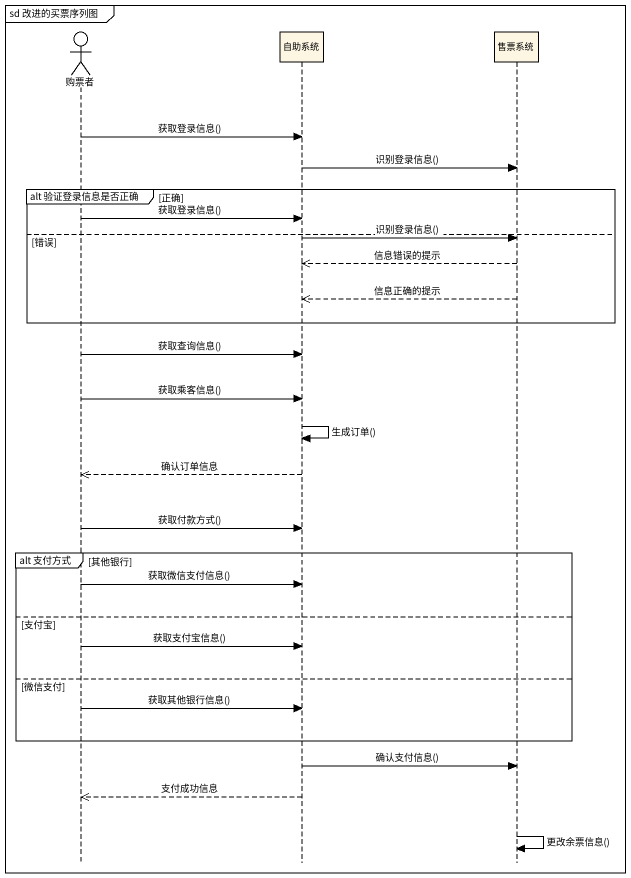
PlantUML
@startuml
mainframe sd 改进的买票序列图
hide footbox
actor 购票者
participant 自助系统
participant 售票系统

购票者 -> 自助系统 : 获取登录信息()
自助系统 -> 售票系统 : 识别登录信息()
group alt 验证登录信息是否正确 [正确]
  购票者 -> 自助系统 : 获取登录信息()
else 错误
  自助系统 -> 售票系统 : 识别登录信息()
  售票系统 -->> 自助系统 : 信息错误的提示
  售票系统 -->> 自助系统 : 信息正确的提示
end
购票者 -> 自助系统 : 获取查询信息()
购票者 -> 自助系统 : 获取乘客信息()
自助系统 -> 自助系统 : 生成订单()
自助系统 -->> 购票者 : 确认订单信息
购票者 -> 自助系统 : 获取付款方式()
group alt 支付方式 [其他银行]
  购票者 -> 自助系统 : 获取微信支付信息()
else 支付宝
  购票者 -> 自助系统 : 获取支付宝信息()
else 微信支付
  购票者 -> 自助系统 : 获取其他银行信息()
end
自助系统 -> 售票系统 : 确认支付信息()
自助系统 -->> 购票者 : 支付成功信息
售票系统 -> 售票系统 : 更改余票信息()
@enduml
